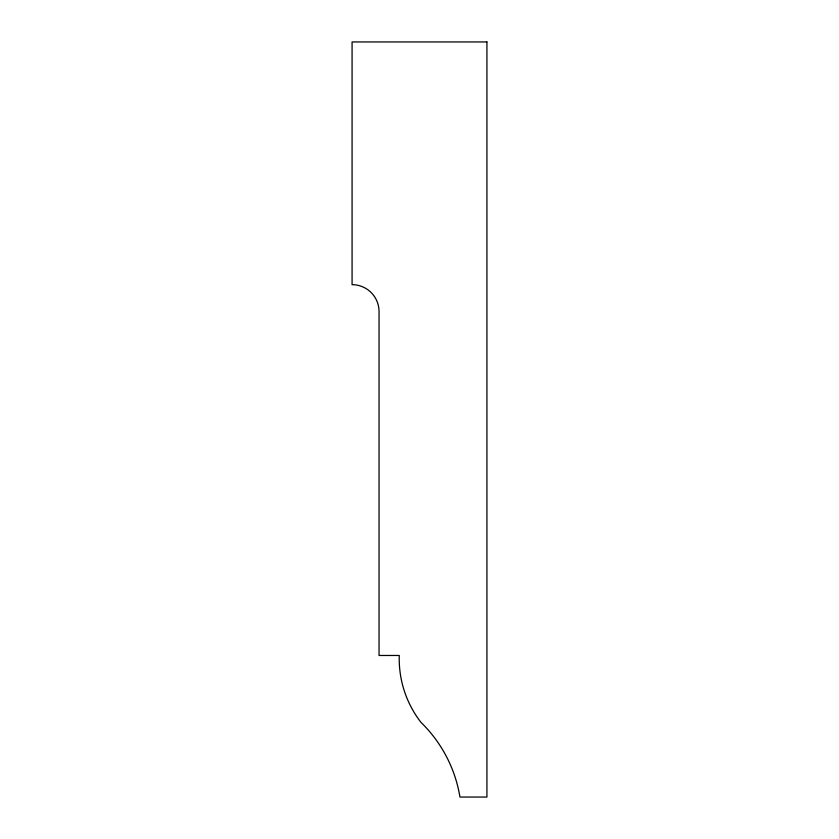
<?xml version="1.0" encoding="UTF-8"?>
<svg xmlns="http://www.w3.org/2000/svg" width="839" height="839" viewBox="0 0 839 839"><rect width="100%" height="100%" fill="white"/><g stroke="black" fill="none" stroke-linecap="round" stroke-linejoin="round"><path stroke-width="1.26" d="M486.924 41.95L352.076 41.95L352.076 284.662A26.963 26.963 0 0 1 379.05 311.626L379.05 655.469L399.27 655.469A103.658 103.658 0 0 0 421.021 722.421A134.576 134.576 0 0 1 459.95 797.05L486.924 797.05L486.924 41.95"/></g></svg>
